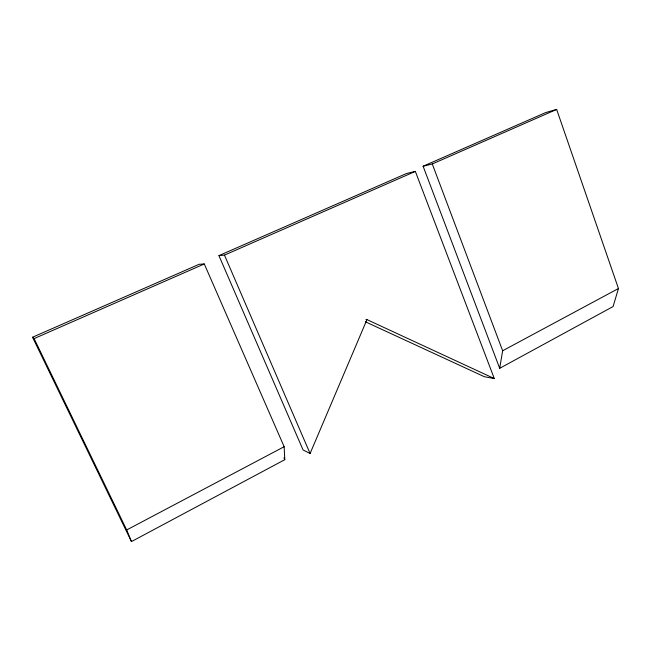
<?xml version="1.0" encoding="UTF-8"?>
<svg xmlns="http://www.w3.org/2000/svg" width="651" height="651" viewBox="0 0 651 651"><rect width="100%" height="100%" fill="white"/><g stroke="black" fill="none" stroke-linecap="round" stroke-linejoin="round"><path stroke-width="0.98" d="M499.691 368.32L502.645 350.759L432.264 163.971L423.101 166.241L499.691 368.32L613.096 306.54L618.45 288.523L556.654 109.425L545.66 112.582L423.101 166.241M310.088 453.511L366.969 319.608L494.312 378.573L415.338 171.4L406.444 173.532L218.931 255.623L303.049 449.931L310.088 453.511L224.457 255.111L218.931 255.623M502.645 350.759L618.45 288.523M131.469 541.575L284.78 459.687L284.153 446.716L204.284 263.964L199.149 264.29L32.55 337.226L131.469 541.575L126.693 529.955L34.096 338.593L32.55 337.226M126.693 529.955L284.153 446.716M34.096 338.593L204.284 263.964M224.457 255.111L415.338 171.4M432.264 163.971L556.654 109.425M365.943 319.511L366.969 319.608M494.312 378.573L484.32 376.693L365.374 321.781M283.966 457.832L284.78 459.687"/></g></svg>
